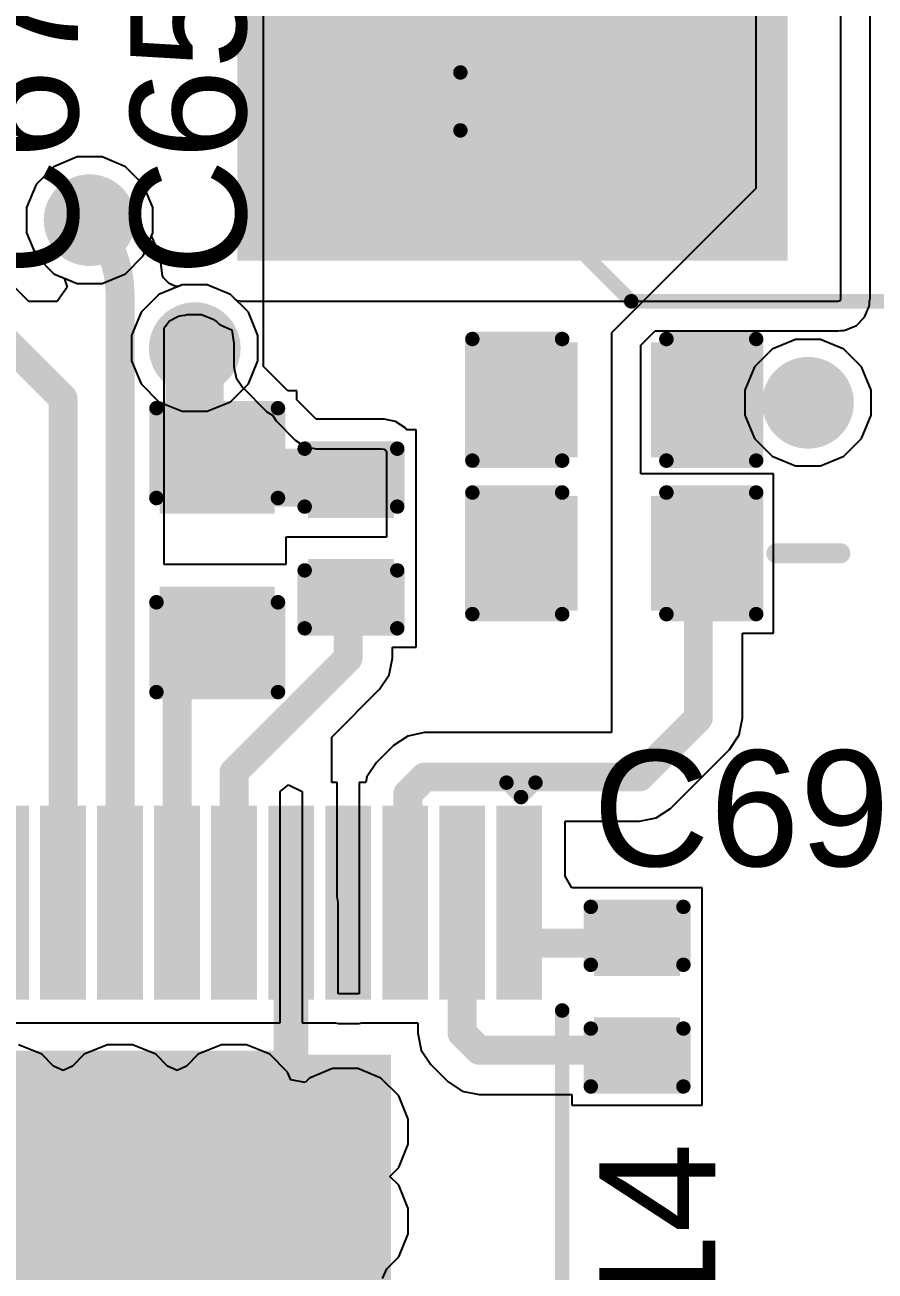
# Model space of a CAD drawing. Header units: millimetres. Extents: x 0 to 5423, y 0 to 5425.
# Drawn here: x 73.63 to 81.08, y 26.7 to 37.63 of the extents above; entities that cross this region are included whole.
import ezdxf

# ---------------------------------------------------------------- set-up
doc = ezdxf.new("R2010")
doc.units = ezdxf.units.MM
for name, color, linetype in [('BottomLayer', 5, 'Continuous'), ('BottomSolder', 6, 'Continuous'), ('TopLayer', 1, 'Continuous'), ('TopOverlay', 2, 'Continuous'), ('TopPaste', 8, 'Continuous'), ('TopSolder', 216, 'Continuous'), ('ViaHoleLayer', 16, 'Continuous')]:
    doc.layers.add(name, color=color, linetype=linetype)
doc.styles.add('Arial', font='', dxfattribs={"height": 0.2})
doc.styles.get('Arial').set_extended_font_data('Arial')

# ---------------------------------------------------------------- blocks, each defined once
blk = doc.blocks.new('C___0402_2')
at = {"layer": 'TopLayer'}
for points in [[(-0.699, -0.318), (-0.699, 0.318), (-0.241, 0.318), (-0.241, -0.318)], [(0.241, -0.318), (0.241, 0.318), (0.699, 0.318), (0.699, -0.318)]]:
    blk.add_hatch(color=1, dxfattribs=at).paths.add_polyline_path(points)
at = {"layer": 'TopPaste'}
for points in [[(-0.699, -0.318), (-0.699, 0.318), (-0.241, 0.318), (-0.241, -0.318)], [(0.241, -0.318), (0.241, 0.318), (0.699, 0.318), (0.699, -0.318)]]:
    blk.add_hatch(color=8, dxfattribs=at).paths.add_polyline_path(points)
at = {"layer": 'TopSolder'}
for points in [[(-0.758, -0.377), (-0.758, 0.377), (-0.181, 0.377), (-0.181, -0.377)], [(0.181, -0.377), (0.181, 0.377), (0.758, 0.377), (0.758, -0.377)]]:
    blk.add_hatch(color=216, dxfattribs=at).paths.add_polyline_path(points)
at = {"layer": 'TopOverlay', "const_width": 0.127}
for points in [[(-0.787, 0.406), (-0.279, 0.406)], [(-0.787, 0.406), (-0.787, -0.406)], [(0.279, 0.406), (0.787, 0.406)], [(0.787, 0.406), (0.787, -0.406)], [(-0.787, -0.406), (-0.279, -0.406)], [(0.279, -0.406), (0.787, -0.406)]]:
    blk.add_lwpolyline(points, dxfattribs=at)
at = {"layer": 'TopOverlay', "const_width": 0.0635}
for points in [[(-0.819, 0.406, 1), (-0.756, 0.406, 1)], [(-0.819, 0.406, 1), (-0.756, 0.406, 1)], [(-0.311, 0.406, 1), (-0.248, 0.406, 1)], [(0.248, 0.406, 1), (0.311, 0.406, 1)], [(0.756, 0.406, 1), (0.819, 0.406, 1)], [(0.756, 0.406, 1), (0.819, 0.406, 1)], [(-0.819, -0.406, 1), (-0.756, -0.406, 1)], [(-0.819, -0.406, 1), (-0.756, -0.406, 1)], [(-0.311, -0.406, 1), (-0.248, -0.406, 1)], [(0.248, -0.406, 1), (0.311, -0.406, 1)], [(0.756, -0.406, 1), (0.819, -0.406, 1)], [(0.756, -0.406, 1), (0.819, -0.406, 1)]]:
    blk.add_lwpolyline(points, format="xyb", close=True, dxfattribs=at)
blk = doc.blocks.new('C___0603_3')
at = {"layer": 'TopLayer'}
for points in [[(-0.381, 0.445), (-0.381, -0.445), (-1.143, -0.445), (-1.143, 0.445)], [(1.143, 0.445), (1.143, -0.445), (0.381, -0.445), (0.381, 0.445)]]:
    blk.add_hatch(color=1, dxfattribs=at).paths.add_polyline_path(points)
at = {"layer": 'TopPaste'}
for points in [[(-0.381, 0.445), (-0.381, -0.445), (-1.143, -0.445), (-1.143, 0.445)], [(1.143, 0.445), (1.143, -0.445), (0.381, -0.445), (0.381, 0.445)]]:
    blk.add_hatch(color=8, dxfattribs=at).paths.add_polyline_path(points)
at = {"layer": 'TopSolder'}
for points in [[(-0.321, 0.504), (-0.321, -0.504), (-1.203, -0.504), (-1.203, 0.504)], [(1.203, 0.504), (1.203, -0.504), (0.321, -0.504), (0.321, 0.504)]]:
    blk.add_hatch(color=216, dxfattribs=at).paths.add_polyline_path(points)
at = {"layer": 'TopOverlay', "const_width": 0.127}
for points in [[(-0.457, 0.533), (-1.245, 0.533)], [(-1.245, -0.533), (-1.245, 0.533)], [(1.245, 0.533), (0.457, 0.533)], [(1.245, -0.533), (1.245, 0.533)], [(-0.457, -0.533), (-1.245, -0.533)], [(1.245, -0.533), (0.457, -0.533)]]:
    blk.add_lwpolyline(points, dxfattribs=at)
at = {"layer": 'TopOverlay', "const_width": 0.0635}
for points in [[(-1.276, 0.533, 1), (-1.213, 0.533, 1)], [(-1.276, 0.533, 1), (-1.213, 0.533, 1)], [(-0.489, 0.533, 1), (-0.425, 0.533, 1)], [(0.425, 0.533, 1), (0.489, 0.533, 1)], [(1.213, 0.533, 1), (1.276, 0.533, 1)], [(1.213, 0.533, 1), (1.276, 0.533, 1)], [(-1.276, -0.533, 1), (-1.213, -0.533, 1)], [(-1.276, -0.533, 1), (-1.213, -0.533, 1)], [(-0.489, -0.533, 1), (-0.425, -0.533, 1)], [(0.425, -0.533, 1), (0.489, -0.533, 1)], [(1.213, -0.533, 1), (1.276, -0.533, 1)], [(1.213, -0.533, 1), (1.276, -0.533, 1)]]:
    blk.add_lwpolyline(points, format="xyb", close=True, dxfattribs=at)
blk = doc.blocks.new('HTSSOP_38_EP_4_4___129')
at = {"layer": 'BottomLayer'}
h = blk.add_hatch(color=5, dxfattribs=at)
edge = h.paths.add_edge_path()
edge.add_arc((-1, 2), 0.3, 0, 360)
h = blk.add_hatch(color=5, dxfattribs=at)
edge = h.paths.add_edge_path()
edge.add_arc((0, 2), 0.3, 0, 360)
h = blk.add_hatch(color=5, dxfattribs=at)
edge = h.paths.add_edge_path()
edge.add_arc((-1, 1), 0.3, 0, 360)
h = blk.add_hatch(color=5, dxfattribs=at)
edge = h.paths.add_edge_path()
edge.add_arc((0, 1), 0.3, 0, 360)
h = blk.add_hatch(color=5, dxfattribs=at)
edge = h.paths.add_edge_path()
edge.add_arc((-1, 0), 0.3, 0, 360)
h = blk.add_hatch(color=5, dxfattribs=at)
edge = h.paths.add_edge_path()
edge.add_arc((0, 0), 0.3, 0, 360)
at = {"layer": 'BottomSolder'}
h = blk.add_hatch(color=6, dxfattribs=at)
edge = h.paths.add_edge_path()
edge.add_arc((-1, 2), 0.402, 0, 360)
h = blk.add_hatch(color=6, dxfattribs=at)
edge = h.paths.add_edge_path()
edge.add_arc((0, 2), 0.402, 0, 360)
h = blk.add_hatch(color=6, dxfattribs=at)
edge = h.paths.add_edge_path()
edge.add_arc((-1, 1), 0.402, 0, 360)
h = blk.add_hatch(color=6, dxfattribs=at)
edge = h.paths.add_edge_path()
edge.add_arc((0, 1), 0.402, 0, 360)
h = blk.add_hatch(color=6, dxfattribs=at)
edge = h.paths.add_edge_path()
edge.add_arc((-1, 0), 0.402, 0, 360)
h = blk.add_hatch(color=6, dxfattribs=at)
edge = h.paths.add_edge_path()
edge.add_arc((0, 0), 0.402, 0, 360)
at = {"layer": 'TopLayer'}
for points in [[(-2, 4.65), (-2, 4.35), (-3.6, 4.35), (-3.6, 4.65)], [(-2, 4.15), (-2, 3.85), (-3.6, 3.85), (-3.6, 4.15)], [(-2, 3.65), (-2, 3.35), (-3.6, 3.35), (-3.6, 3.65)], [(-2, 3.15), (-2, 2.85), (-3.6, 2.85), (-3.6, 3.15)], [(-2, 2.65), (-2, 2.35), (-3.6, 2.35), (-3.6, 2.65)], [(1.45, 2.4), (1.45, -2.4), (-1.45, -2.4), (-1.45, 2.4)], [(-2, 2.15), (-2, 1.85), (-3.6, 1.85), (-3.6, 2.15)], [(-2, 1.65), (-2, 1.35), (-3.6, 1.35), (-3.6, 1.65)], [(-2, 1.15), (-2, 0.85), (-3.6, 0.85), (-3.6, 1.15)], [(-2, 0.65), (-2, 0.35), (-3.6, 0.35), (-3.6, 0.65)]]:
    blk.add_hatch(color=1, dxfattribs=at).paths.add_polyline_path(points)
h = blk.add_hatch(color=1, dxfattribs=at)
edge = h.paths.add_edge_path()
edge.add_arc((-1, 2), 0.3, 0, 360)
h = blk.add_hatch(color=1, dxfattribs=at)
edge = h.paths.add_edge_path()
edge.add_arc((0, 2), 0.3, 0, 360)
h = blk.add_hatch(color=1, dxfattribs=at)
edge = h.paths.add_edge_path()
edge.add_arc((-1, 1), 0.3, 0, 360)
h = blk.add_hatch(color=1, dxfattribs=at)
edge = h.paths.add_edge_path()
edge.add_arc((0, 1), 0.3, 0, 360)
h = blk.add_hatch(color=1, dxfattribs=at)
edge = h.paths.add_edge_path()
edge.add_arc((-1, 0), 0.3, 0, 360)
h = blk.add_hatch(color=1, dxfattribs=at)
edge = h.paths.add_edge_path()
edge.add_arc((0, 0), 0.3, 0, 360)
at = {"layer": 'TopPaste'}
for points in [[(-2, 4.65), (-2, 4.35), (-3.6, 4.35), (-3.6, 4.65)], [(-2, 4.15), (-2, 3.85), (-3.6, 3.85), (-3.6, 4.15)], [(-2, 3.65), (-2, 3.35), (-3.6, 3.35), (-3.6, 3.65)], [(-2, 3.15), (-2, 2.85), (-3.6, 2.85), (-3.6, 3.15)], [(-2, 2.65), (-2, 2.35), (-3.6, 2.35), (-3.6, 2.65)], [(1.45, 2.4), (1.45, -2.4), (-1.45, -2.4), (-1.45, 2.4)], [(-2, 2.15), (-2, 1.85), (-3.6, 1.85), (-3.6, 2.15)], [(-2, 1.65), (-2, 1.35), (-3.6, 1.35), (-3.6, 1.65)], [(-2, 1.15), (-2, 0.85), (-3.6, 0.85), (-3.6, 1.15)], [(-2, 0.65), (-2, 0.35), (-3.6, 0.35), (-3.6, 0.65)]]:
    blk.add_hatch(color=8, dxfattribs=at).paths.add_polyline_path(points)
at = {"layer": 'TopSolder'}
for points in [[(-1.949, 4.701), (-1.949, 4.299), (-3.651, 4.299), (-3.651, 4.701)], [(-1.949, 4.201), (-1.949, 3.799), (-3.651, 3.799), (-3.651, 4.201)], [(-1.949, 3.701), (-1.949, 3.299), (-3.651, 3.299), (-3.651, 3.701)], [(-1.949, 3.201), (-1.949, 2.799), (-3.651, 2.799), (-3.651, 3.201)], [(-1.949, 2.701), (-1.949, 2.299), (-3.651, 2.299), (-3.651, 2.701)], [(1.501, 2.451), (1.501, -2.451), (-1.501, -2.451), (-1.501, 2.451)], [(-1.949, 2.201), (-1.949, 1.799), (-3.651, 1.799), (-3.651, 2.201)], [(-1.949, 1.701), (-1.949, 1.299), (-3.651, 1.299), (-3.651, 1.701)], [(-1.949, 1.201), (-1.949, 0.799), (-3.651, 0.799), (-3.651, 1.201)], [(-1.949, 0.701), (-1.949, 0.299), (-3.651, 0.299), (-3.651, 0.701)], [(-1.949, 0.201), (-1.949, -0.201), (-3.651, -0.201), (-3.651, 0.201)]]:
    blk.add_hatch(color=216, dxfattribs=at).paths.add_polyline_path(points)
h = blk.add_hatch(color=216, dxfattribs=at)
edge = h.paths.add_edge_path()
edge.add_arc((-1, 2), 0.402, 0, 360)
h = blk.add_hatch(color=216, dxfattribs=at)
edge = h.paths.add_edge_path()
edge.add_arc((0, 2), 0.402, 0, 360)
h = blk.add_hatch(color=216, dxfattribs=at)
edge = h.paths.add_edge_path()
edge.add_arc((-1, 1), 0.402, 0, 360)
h = blk.add_hatch(color=216, dxfattribs=at)
edge = h.paths.add_edge_path()
edge.add_arc((0, 1), 0.402, 0, 360)
h = blk.add_hatch(color=216, dxfattribs=at)
edge = h.paths.add_edge_path()
edge.add_arc((-1, 0), 0.402, 0, 360)
h = blk.add_hatch(color=216, dxfattribs=at)
edge = h.paths.add_edge_path()
edge.add_arc((0, 0), 0.402, 0, 360)
at = {"layer": 'ViaHoleLayer'}
h = blk.add_hatch(color=16, dxfattribs=at)
edge = h.paths.add_edge_path()
edge.add_arc((-1, 2), 0.15, 0, 360)
h = blk.add_hatch(color=16, dxfattribs=at)
edge = h.paths.add_edge_path()
edge.add_arc((0, 2), 0.15, 0, 360)
h = blk.add_hatch(color=16, dxfattribs=at)
edge = h.paths.add_edge_path()
edge.add_arc((-1, 1), 0.15, 0, 360)
h = blk.add_hatch(color=16, dxfattribs=at)
edge = h.paths.add_edge_path()
edge.add_arc((0, 1), 0.15, 0, 360)
at = {"layer": 'TopOverlay', "const_width": 0.127}
for points in [[(1.829, 4.877), (-1.854, 4.877)], [(-3.851, 4.389), (-3.851, 4.643)], [(-3.724, 4.516), (-3.851, 4.643)], [(-3.851, 4.389), (-3.724, 4.516)]]:
    blk.add_lwpolyline(points, dxfattribs=at)
at = {"layer": 'TopOverlay', "const_width": 0.0635}
for points in [[(-1.886, 4.877, 1), (-1.822, 4.877, 1)], [(-3.883, 4.643, 1), (-3.82, 4.643, 1)], [(-3.883, 4.643, 1), (-3.82, 4.643, 1)], [(-3.756, 4.516, 1), (-3.693, 4.516, 1)], [(-3.756, 4.516, 1), (-3.693, 4.516, 1)], [(-3.883, 4.389, 1), (-3.82, 4.389, 1)], [(-3.883, 4.389, 1), (-3.82, 4.389, 1)]]:
    blk.add_lwpolyline(points, format="xyb", close=True, dxfattribs=at)
blk = doc.blocks.new('RVT1H101M0607_339')
at = {"layer": 'TopOverlay', "const_width": 0.127}
for points in [[(-3.333, -1.829), (-3.333, -1.321)], [(-3.333, -1.829), (-1.835, -3.327)], [(-1.835, -3.327), (3.321, -3.327)]]:
    blk.add_lwpolyline(points, dxfattribs=at)
at = {"layer": 'TopOverlay', "const_width": 0.0635}
for points in [[(-3.365, -1.321, 1), (-3.302, -1.321, 1)], [(-3.365, -1.829, 1), (-3.302, -1.829, 1)], [(-3.365, -1.829, 1), (-3.302, -1.829, 1)], [(-1.867, -3.327, 1), (-1.803, -3.327, 1)], [(-1.867, -3.327, 1), (-1.803, -3.327, 1)]]:
    blk.add_lwpolyline(points, format="xyb", close=True, dxfattribs=at)
blk = doc.blocks.new('C___0603_349')
at = {"layer": 'TopLayer'}
for points in [[(-0.381, 0.445), (-0.381, -0.445), (-1.143, -0.445), (-1.143, 0.445)], [(1.143, 0.445), (1.143, -0.445), (0.381, -0.445), (0.381, 0.445)]]:
    blk.add_hatch(color=1, dxfattribs=at).paths.add_polyline_path(points)
at = {"layer": 'TopPaste'}
for points in [[(-0.381, 0.445), (-0.381, -0.445), (-1.143, -0.445), (-1.143, 0.445)], [(1.143, 0.445), (1.143, -0.445), (0.381, -0.445), (0.381, 0.445)]]:
    blk.add_hatch(color=8, dxfattribs=at).paths.add_polyline_path(points)
at = {"layer": 'TopSolder'}
for points in [[(-0.321, 0.504), (-0.321, -0.504), (-1.203, -0.504), (-1.203, 0.504)], [(1.203, 0.504), (1.203, -0.504), (0.321, -0.504), (0.321, 0.504)]]:
    blk.add_hatch(color=216, dxfattribs=at).paths.add_polyline_path(points)
at = {"layer": 'TopOverlay', "const_width": 0.127}
for points in [[(-0.457, 0.533), (-1.245, 0.533)], [(-1.245, 0.533), (-1.245, -0.533)], [(1.245, 0.533), (0.457, 0.533)], [(1.245, 0.533), (1.245, -0.533)], [(-0.457, -0.533), (-1.245, -0.533)], [(1.245, -0.533), (0.457, -0.533)]]:
    blk.add_lwpolyline(points, dxfattribs=at)
at = {"layer": 'TopOverlay', "const_width": 0.0635}
for points in [[(-1.276, 0.533, 1), (-1.213, 0.533, 1)], [(-1.276, 0.533, 1), (-1.213, 0.533, 1)], [(-0.489, 0.533, 1), (-0.425, 0.533, 1)], [(0.425, 0.533, 1), (0.489, 0.533, 1)], [(1.213, 0.533, 1), (1.276, 0.533, 1)], [(1.213, 0.533, 1), (1.276, 0.533, 1)], [(-1.276, -0.533, 1), (-1.213, -0.533, 1)], [(-1.276, -0.533, 1), (-1.213, -0.533, 1)], [(-0.489, -0.533, 1), (-0.425, -0.533, 1)], [(0.425, -0.533, 1), (0.489, -0.533, 1)], [(1.213, -0.533, 1), (1.276, -0.533, 1)], [(1.213, -0.533, 1), (1.276, -0.533, 1)]]:
    blk.add_lwpolyline(points, format="xyb", close=True, dxfattribs=at)
blk = doc.blocks.new('C___0603_351')
at = {"layer": 'TopLayer'}
for points in [[(-0.381, 0.445), (-0.381, -0.445), (-1.143, -0.445), (-1.143, 0.445)], [(1.143, 0.445), (1.143, -0.445), (0.381, -0.445), (0.381, 0.445)]]:
    blk.add_hatch(color=1, dxfattribs=at).paths.add_polyline_path(points)
at = {"layer": 'TopPaste'}
for points in [[(-0.381, 0.445), (-0.381, -0.445), (-1.143, -0.445), (-1.143, 0.445)], [(1.143, 0.445), (1.143, -0.445), (0.381, -0.445), (0.381, 0.445)]]:
    blk.add_hatch(color=8, dxfattribs=at).paths.add_polyline_path(points)
at = {"layer": 'TopSolder'}
for points in [[(-0.321, 0.504), (-0.321, -0.504), (-1.203, -0.504), (-1.203, 0.504)], [(1.203, 0.504), (1.203, -0.504), (0.321, -0.504), (0.321, 0.504)]]:
    blk.add_hatch(color=216, dxfattribs=at).paths.add_polyline_path(points)
at = {"layer": 'TopOverlay', "const_width": 0.127}
for points in [[(-1.245, 0.533), (-1.245, -0.533)], [(-0.457, 0.533), (-1.245, 0.533)], [(1.245, 0.533), (0.457, 0.533)], [(1.245, 0.533), (1.245, -0.533)], [(-0.457, -0.533), (-1.245, -0.533)], [(1.245, -0.533), (0.457, -0.533)]]:
    blk.add_lwpolyline(points, dxfattribs=at)
at = {"layer": 'TopOverlay', "const_width": 0.0635}
for points in [[(-1.276, 0.533, 1), (-1.213, 0.533, 1)], [(-1.276, 0.533, 1), (-1.213, 0.533, 1)], [(-0.489, 0.533, 1), (-0.425, 0.533, 1)], [(0.425, 0.533, 1), (0.489, 0.533, 1)], [(1.213, 0.533, 1), (1.276, 0.533, 1)], [(1.213, 0.533, 1), (1.276, 0.533, 1)], [(-1.276, -0.533, 1), (-1.213, -0.533, 1)], [(-1.276, -0.533, 1), (-1.213, -0.533, 1)], [(-0.489, -0.533, 1), (-0.425, -0.533, 1)], [(0.425, -0.533, 1), (0.489, -0.533, 1)], [(1.213, -0.533, 1), (1.276, -0.533, 1)], [(1.213, -0.533, 1), (1.276, -0.533, 1)]]:
    blk.add_lwpolyline(points, format="xyb", close=True, dxfattribs=at)
blk = doc.blocks.new('C___0402_359')
at = {"layer": 'TopLayer'}
for points in [[(-0.699, -0.318), (-0.699, 0.318), (-0.241, 0.318), (-0.241, -0.318)], [(0.241, -0.318), (0.241, 0.318), (0.699, 0.318), (0.699, -0.318)]]:
    blk.add_hatch(color=1, dxfattribs=at).paths.add_polyline_path(points)
at = {"layer": 'TopPaste'}
for points in [[(-0.699, -0.318), (-0.699, 0.318), (-0.241, 0.318), (-0.241, -0.318)], [(0.241, -0.318), (0.241, 0.318), (0.699, 0.318), (0.699, -0.318)]]:
    blk.add_hatch(color=8, dxfattribs=at).paths.add_polyline_path(points)
at = {"layer": 'TopSolder'}
for points in [[(-0.758, -0.377), (-0.758, 0.377), (-0.181, 0.377), (-0.181, -0.377)], [(0.181, -0.377), (0.181, 0.377), (0.758, 0.377), (0.758, -0.377)]]:
    blk.add_hatch(color=216, dxfattribs=at).paths.add_polyline_path(points)
at = {"layer": 'TopOverlay', "const_width": 0.127}
for points in [[(-0.787, 0.406), (-0.279, 0.406)], [(-0.787, 0.406), (-0.787, -0.406)], [(0.279, 0.406), (0.787, 0.406)], [(0.787, 0.406), (0.787, -0.406)], [(-0.787, -0.406), (-0.279, -0.406)], [(0.279, -0.406), (0.787, -0.406)]]:
    blk.add_lwpolyline(points, dxfattribs=at)
at = {"layer": 'TopOverlay', "const_width": 0.0635}
for points in [[(-0.819, 0.406, 1), (-0.756, 0.406, 1)], [(-0.819, 0.406, 1), (-0.756, 0.406, 1)], [(-0.311, 0.406, 1), (-0.248, 0.406, 1)], [(0.248, 0.406, 1), (0.311, 0.406, 1)], [(0.756, 0.406, 1), (0.819, 0.406, 1)], [(0.756, 0.406, 1), (0.819, 0.406, 1)], [(-0.819, -0.406, 1), (-0.756, -0.406, 1)], [(-0.819, -0.406, 1), (-0.756, -0.406, 1)], [(-0.311, -0.406, 1), (-0.248, -0.406, 1)], [(0.248, -0.406, 1), (0.311, -0.406, 1)], [(0.756, -0.406, 1), (0.819, -0.406, 1)], [(0.756, -0.406, 1), (0.819, -0.406, 1)]]:
    blk.add_lwpolyline(points, format="xyb", close=True, dxfattribs=at)

msp = doc.modelspace()

# ---------------------------------------------------------------- hatches: boundary and pattern name
at = {"layer": 'BottomLayer'}
h = msp.add_hatch(color=5, dxfattribs=at)
edge = h.paths.add_edge_path()
edge.add_arc((76.28, 36.589), 0.3, 0, 360)
h = msp.add_hatch(color=5, dxfattribs=at)
edge = h.paths.add_edge_path()
edge.add_arc((77.393, 36.589), 0.3, 0, 360)
h = msp.add_hatch(color=5, dxfattribs=at)
edge = h.paths.add_edge_path()
edge.add_arc((78.506, 36.589), 0.3, 0, 360)
h = msp.add_hatch(color=5, dxfattribs=at)
edge = h.paths.add_edge_path()
edge.add_arc((79.62, 36.589), 0.3, 0, 360)
h = msp.add_hatch(color=5, dxfattribs=at)
edge = h.paths.add_edge_path()
edge.add_arc((74.193, 35.916), 0.3, 0, 360)
h = msp.add_hatch(color=5, dxfattribs=at)
edge = h.paths.add_edge_path()
edge.add_arc((75.115, 34.794), 0.3, 0, 360)
h = msp.add_hatch(color=5, dxfattribs=at)
edge = h.paths.add_edge_path()
edge.add_arc((80.493, 34.315), 0.3, 0, 360)
h = msp.add_hatch(color=5, dxfattribs=at)
edge = h.paths.add_edge_path()
edge.add_arc((76.434, 27.924), 0.3, 0, 360)
h = msp.add_hatch(color=5, dxfattribs=at)
edge = h.paths.add_edge_path()
edge.add_arc((76.434, 27.14), 0.3, 0, 360)
at = {"layer": 'BottomSolder'}
h = msp.add_hatch(color=6, dxfattribs=at)
edge = h.paths.add_edge_path()
edge.add_arc((76.28, 36.589), 0.402, 0, 360)
h = msp.add_hatch(color=6, dxfattribs=at)
edge = h.paths.add_edge_path()
edge.add_arc((77.393, 36.589), 0.402, 0, 360)
h = msp.add_hatch(color=6, dxfattribs=at)
edge = h.paths.add_edge_path()
edge.add_arc((78.506, 36.589), 0.402, 0, 360)
h = msp.add_hatch(color=6, dxfattribs=at)
edge = h.paths.add_edge_path()
edge.add_arc((79.62, 36.589), 0.402, 0, 360)
h = msp.add_hatch(color=6, dxfattribs=at)
edge = h.paths.add_edge_path()
edge.add_arc((74.193, 35.916), 0.402, 0, 360)
h = msp.add_hatch(color=6, dxfattribs=at)
edge = h.paths.add_edge_path()
edge.add_arc((75.115, 34.794), 0.402, 0, 360)
h = msp.add_hatch(color=6, dxfattribs=at)
edge = h.paths.add_edge_path()
edge.add_arc((80.493, 34.315), 0.402, 0, 360)
h = msp.add_hatch(color=6, dxfattribs=at)
edge = h.paths.add_edge_path()
edge.add_arc((76.434, 27.924), 0.402, 0, 360)
h = msp.add_hatch(color=6, dxfattribs=at)
edge = h.paths.add_edge_path()
edge.add_arc((76.434, 27.14), 0.402, 0, 360)
at = {"layer": 'TopLayer'}
for points in [[(75.489, 35.562), (80.315, 35.562), (80.315, 42.343), (75.489, 42.343)], [(74.842, 33.404), (76.777, 33.404), (76.777, 33.912), (74.842, 33.912)], [(75.46, 25.7), (76.835, 25.7), (76.835, 28.6), (75.46, 28.6)]]:
    msp.add_hatch(color=1, dxfattribs=at).paths.add_polyline_path(points)
h = msp.add_hatch(color=1, dxfattribs=at)
edge = h.paths.add_edge_path()
edge.add_arc((76.28, 36.589), 0.3, 0, 360)
h = msp.add_hatch(color=1, dxfattribs=at)
edge = h.paths.add_edge_path()
edge.add_arc((77.393, 36.589), 0.3, 0, 360)
h = msp.add_hatch(color=1, dxfattribs=at)
edge = h.paths.add_edge_path()
edge.add_arc((78.506, 36.589), 0.3, 0, 360)
h = msp.add_hatch(color=1, dxfattribs=at)
edge = h.paths.add_edge_path()
edge.add_arc((79.62, 36.589), 0.3, 0, 360)
h = msp.add_hatch(color=1, dxfattribs=at)
edge = h.paths.add_edge_path()
edge.add_arc((74.193, 35.916), 0.3, 0, 360)
h = msp.add_hatch(color=1, dxfattribs=at)
edge = h.paths.add_edge_path()
edge.add_arc((75.115, 34.794), 0.3, 0, 360)
h = msp.add_hatch(color=1, dxfattribs=at)
edge = h.paths.add_edge_path()
edge.add_arc((80.493, 34.315), 0.3, 0, 360)
h = msp.add_hatch(color=1, dxfattribs=at)
edge = h.paths.add_edge_path()
edge.add_arc((76.434, 27.924), 0.3, 0, 360)
h = msp.add_hatch(color=1, dxfattribs=at)
edge = h.paths.add_edge_path()
edge.add_arc((76.434, 27.14), 0.3, 0, 360)
at = {"layer": 'TopSolder'}
h = msp.add_hatch(color=216, dxfattribs=at)
edge = h.paths.add_edge_path()
edge.add_arc((76.28, 36.589), 0.402, 0, 360)
h = msp.add_hatch(color=216, dxfattribs=at)
edge = h.paths.add_edge_path()
edge.add_arc((77.393, 36.589), 0.402, 0, 360)
h = msp.add_hatch(color=216, dxfattribs=at)
edge = h.paths.add_edge_path()
edge.add_arc((78.506, 36.589), 0.402, 0, 360)
h = msp.add_hatch(color=216, dxfattribs=at)
edge = h.paths.add_edge_path()
edge.add_arc((79.62, 36.589), 0.402, 0, 360)
h = msp.add_hatch(color=216, dxfattribs=at)
edge = h.paths.add_edge_path()
edge.add_arc((74.193, 35.916), 0.402, 0, 360)
h = msp.add_hatch(color=216, dxfattribs=at)
edge = h.paths.add_edge_path()
edge.add_arc((75.115, 34.794), 0.402, 0, 360)
h = msp.add_hatch(color=216, dxfattribs=at)
edge = h.paths.add_edge_path()
edge.add_arc((80.493, 34.315), 0.402, 0, 360)
h = msp.add_hatch(color=216, dxfattribs=at)
edge = h.paths.add_edge_path()
edge.add_arc((76.434, 27.924), 0.402, 0, 360)
h = msp.add_hatch(color=216, dxfattribs=at)
edge = h.paths.add_edge_path()
edge.add_arc((76.434, 27.14), 0.402, 0, 360)
at = {"layer": 'ViaHoleLayer'}
h = msp.add_hatch(color=16, dxfattribs=at)
edge = h.paths.add_edge_path()
edge.add_arc((76.28, 36.589), 0.15, 0, 360)
h = msp.add_hatch(color=16, dxfattribs=at)
edge = h.paths.add_edge_path()
edge.add_arc((77.393, 36.589), 0.15, 0, 360)
h = msp.add_hatch(color=16, dxfattribs=at)
edge = h.paths.add_edge_path()
edge.add_arc((78.506, 36.589), 0.15, 0, 360)
h = msp.add_hatch(color=16, dxfattribs=at)
edge = h.paths.add_edge_path()
edge.add_arc((79.62, 36.589), 0.15, 0, 360)
h = msp.add_hatch(color=16, dxfattribs=at)
edge = h.paths.add_edge_path()
edge.add_arc((74.193, 35.916), 0.15, 0, 360)
h = msp.add_hatch(color=16, dxfattribs=at)
edge = h.paths.add_edge_path()
edge.add_arc((75.115, 34.794), 0.15, 0, 360)
h = msp.add_hatch(color=16, dxfattribs=at)
edge = h.paths.add_edge_path()
edge.add_arc((80.493, 34.315), 0.15, 0, 360)
h = msp.add_hatch(color=16, dxfattribs=at)
edge = h.paths.add_edge_path()
edge.add_arc((76.434, 27.924), 0.15, 0, 360)
h = msp.add_hatch(color=16, dxfattribs=at)
edge = h.paths.add_edge_path()
edge.add_arc((76.434, 27.14), 0.15, 0, 360)

# ---------------------------------------------------------------- linework, layer by layer
at = {"layer": 'BottomLayer'}
for p, q in [((73.88, 36.385), (73.724, 36.229)), ((74.083, 36.47), (73.88, 36.385)), ((74.304, 36.47), (74.083, 36.47)), ((74.507, 36.385), (74.304, 36.47)), ((74.663, 36.229), (74.507, 36.385)), ((73.724, 36.229), (73.639, 36.026)), ((74.747, 36.026), (74.663, 36.229)), ((73.639, 36.026), (73.639, 35.805)), ((74.747, 35.805), (74.747, 36.026)), ((73.639, 35.805), (73.724, 35.602)), ((74.663, 35.602), (74.747, 35.805)), ((73.724, 35.602), (73.88, 35.446)), ((74.507, 35.446), (74.663, 35.602)), ((73.88, 35.446), (74.083, 35.362)), ((74.304, 35.362), (74.507, 35.446)), ((74.083, 35.362), (74.304, 35.362)), ((75.005, 35.348), (74.801, 35.263)), ((75.225, 35.348), (75.005, 35.348)), ((75.429, 35.263), (75.225, 35.348)), ((74.801, 35.263), (74.645, 35.108)), ((75.585, 35.108), (75.429, 35.263)), ((74.645, 35.108), (74.561, 34.904)), ((75.669, 34.904), (75.585, 35.108)), ((74.561, 34.904), (74.561, 34.684)), ((75.669, 34.684), (75.669, 34.904)), ((80.382, 34.869), (80.179, 34.785)), ((80.603, 34.869), (80.382, 34.869)), ((80.806, 34.785), (80.603, 34.869)), ((80.179, 34.785), (80.023, 34.629)), ((80.962, 34.629), (80.806, 34.785)), ((74.561, 34.684), (74.645, 34.48)), ((75.585, 34.48), (75.669, 34.684)), ((80.023, 34.629), (79.939, 34.426)), ((81.047, 34.426), (80.962, 34.629)), ((74.645, 34.48), (74.801, 34.324)), ((75.429, 34.324), (75.585, 34.48)), ((79.939, 34.426), (79.939, 34.205)), ((81.047, 34.205), (81.047, 34.426)), ((74.801, 34.324), (75.005, 34.24)), ((75.225, 34.24), (75.429, 34.324)), ((75.005, 34.24), (75.225, 34.24)), ((79.939, 34.205), (80.023, 34.002)), ((80.962, 34.002), (81.047, 34.205)), ((80.023, 34.002), (80.179, 33.846)), ((80.806, 33.846), (80.962, 34.002)), ((80.179, 33.846), (80.382, 33.761)), ((80.382, 33.761), (80.603, 33.761)), ((80.603, 33.761), (80.806, 33.846)), ((73.773, 28.603), (73.57, 28.687)), ((74.349, 28.687), (74.146, 28.603)), ((74.57, 28.687), (74.349, 28.687)), ((74.773, 28.603), (74.57, 28.687)), ((75.349, 28.687), (75.146, 28.603)), ((75.57, 28.687), (75.349, 28.687)), ((75.773, 28.603), (75.57, 28.687)), ((73.877, 28.5), (73.773, 28.603)), ((74.146, 28.603), (74.043, 28.5)), ((74.877, 28.5), (74.773, 28.603)), ((75.146, 28.603), (75.043, 28.5)), ((75.929, 28.447), (75.773, 28.603)), ((73.96, 28.461), (73.877, 28.5)), ((74.043, 28.5), (73.96, 28.461)), ((74.96, 28.461), (74.877, 28.5)), ((75.043, 28.5), (74.96, 28.461)), ((75.957, 28.38), (75.929, 28.447)), ((76.324, 28.478), (76.121, 28.394)), ((76.545, 28.478), (76.324, 28.478)), ((76.748, 28.394), (76.545, 28.478)), ((76.082, 28.355), (75.957, 28.38)), ((76.121, 28.394), (76.082, 28.355)), ((76.904, 28.238), (76.748, 28.394)), ((76.988, 28.034), (76.904, 28.238)), ((76.988, 27.814), (76.988, 28.034)), ((76.904, 27.61), (76.988, 27.814)), ((76.826, 27.532), (76.904, 27.61)), ((76.904, 27.454), (76.826, 27.532)), ((76.988, 27.25), (76.904, 27.454)), ((76.988, 27.03), (76.988, 27.25)), ((76.904, 26.826), (76.988, 27.03)), ((76.799, 26.721), (76.904, 26.826)), ((76.762, 26.638), (76.799, 26.721))]:
    msp.add_line(p, q, dxfattribs=at)
at = {"layer": 'TopLayer'}
for p, q in [((80.778, 41.778), (80.778, 35.23)), ((81.037, 35.23), (81.037, 41.778)), ((75.717, 34.634), (75.717, 40.005)), ((80.035, 40.005), (80.035, 36.195)), ((73.659, 35.204), (72.053, 36.81)), ((73.88, 36.385), (73.724, 36.229)), ((74.083, 36.47), (73.88, 36.385)), ((74.304, 36.47), (74.083, 36.47)), ((74.507, 36.385), (74.304, 36.47)), ((74.663, 36.229), (74.507, 36.385)), ((73.724, 36.229), (73.639, 36.026)), ((74.747, 36.026), (74.663, 36.229)), ((80.035, 36.195), (78.769, 34.928)), ((73.639, 36.026), (73.639, 35.805)), ((74.747, 35.805), (74.747, 36.026)), ((73.639, 35.805), (73.724, 35.602)), ((74.737, 35.78), (74.747, 35.805)), ((74.808, 35.609), (74.737, 35.78)), ((73.724, 35.602), (73.88, 35.446)), ((74.831, 35.428), (74.808, 35.609)), ((73.88, 35.446), (73.971, 35.408)), ((73.971, 35.408), (73.995, 35.328)), ((74.844, 35.407), (74.831, 35.428)), ((74.891, 35.362), (74.844, 35.407)), ((73.995, 35.328), (73.908, 35.204)), ((74.935, 35.34), (74.891, 35.362)), ((74.972, 35.334), (74.935, 35.34)), ((75.005, 35.348), (74.972, 35.334)), ((75.225, 35.348), (75.005, 35.348)), ((75.429, 35.263), (75.225, 35.348)), ((73.908, 35.204), (73.659, 35.204)), ((75.47, 35.222), (75.429, 35.263)), ((75.49, 35.209), (75.47, 35.222)), ((75.509, 35.205), (75.49, 35.209)), ((75.511, 35.204), (75.509, 35.205)), ((80.753, 35.204), (75.511, 35.204)), ((80.774, 35.209), (80.753, 35.204)), ((80.778, 35.23), (80.774, 35.209)), ((81.032, 35.205), (81.037, 35.23)), ((81.032, 35.179), (81.032, 35.205)), ((74.894, 35.032), (74.972, 35.075)), ((74.972, 35.075), (75.002, 35.081)), ((75.002, 35.081), (75.032, 35.082)), ((75.032, 35.082), (75.046, 35.089)), ((75.046, 35.089), (75.174, 35.089)), ((75.174, 35.089), (75.282, 35.044)), ((80.989, 35.065), (81.015, 35.128)), ((81.015, 35.128), (81.017, 35.131)), ((81.017, 35.131), (81.018, 35.135)), ((81.018, 35.135), (81.028, 35.158)), ((81.028, 35.158), (81.032, 35.179)), ((74.848, 34.966), (74.855, 34.983)), ((74.848, 32.896), (74.848, 34.966)), ((74.855, 34.983), (74.894, 35.032)), ((75.282, 35.044), (75.287, 35.039)), ((75.287, 35.039), (75.308, 35.025)), ((75.308, 35.025), (75.326, 35.007)), ((75.326, 35.007), (75.346, 34.994)), ((75.346, 34.994), (75.369, 34.984)), ((75.369, 34.984), (75.371, 34.983)), ((75.371, 34.983), (75.372, 34.983)), ((75.372, 34.983), (75.405, 34.969)), ((75.405, 34.969), (75.41, 34.966)), ((75.41, 34.966), (75.412, 34.965)), ((75.412, 34.965), (75.412, 34.965)), ((75.412, 34.965), (75.412, 34.965)), ((75.412, 34.965), (75.418, 34.964)), ((75.418, 34.964), (75.439, 34.955)), ((80.824, 34.955), (80.848, 34.964)), ((80.848, 34.964), (80.852, 34.965)), ((80.852, 34.965), (80.855, 34.967)), ((80.855, 34.967), (80.918, 34.993)), ((80.918, 34.993), (80.989, 35.065)), ((75.439, 34.955), (75.458, 34.836)), ((78.769, 34.928), (78.769, 31.423)), ((79.028, 34.821), (79.152, 34.945)), ((79.152, 34.945), (80.753, 34.945)), ((80.753, 34.945), (80.778, 34.95)), ((80.778, 34.95), (80.803, 34.95)), ((80.803, 34.95), (80.824, 34.955)), ((75.458, 34.836), (75.458, 34.634)), ((79.028, 33.693), (79.028, 34.821)), ((75.458, 34.634), (75.478, 34.535)), ((75.478, 34.535), (75.534, 34.451)), ((75.931, 34.42), (75.717, 34.634)), ((75.534, 34.451), (75.748, 34.237)), ((76.011, 34.42), (75.931, 34.42)), ((76.011, 34.341), (76.011, 34.42)), ((76.18, 34.171), (76.011, 34.341)), ((75.748, 34.237), (75.796, 34.205)), ((75.796, 34.205), (75.828, 34.157)), ((75.828, 34.157), (75.828, 34.157)), ((75.828, 34.157), (75.997, 33.988)), ((76.777, 34.171), (76.18, 34.171)), ((76.876, 34.152), (76.777, 34.171)), ((76.96, 34.095), (76.876, 34.152)), ((76.972, 34.077), (76.96, 34.095)), ((75.997, 33.988), (75.997, 33.988)), ((75.997, 33.988), (76.081, 33.932)), ((77.057, 34.077), (76.972, 34.077)), ((77.057, 33.112), (77.057, 34.077)), ((76.081, 33.932), (76.18, 33.912)), ((76.18, 33.912), (76.752, 33.912)), ((76.752, 33.912), (76.775, 33.908)), ((76.775, 33.908), (76.784, 33.902)), ((76.784, 33.902), (76.789, 33.894)), ((76.789, 33.894), (76.798, 33.889)), ((76.798, 33.889), (76.798, 33.138)), ((80.191, 33.693), (79.028, 33.693)), ((80.191, 32.296), (80.191, 33.693)), ((76.798, 33.138), (75.914, 33.138)), ((75.914, 33.138), (75.914, 32.896)), ((77.057, 32.172), (77.057, 33.112)), ((75.914, 32.896), (74.848, 32.896)), ((79.919, 31.551), (79.919, 32.296)), ((79.919, 32.296), (80.191, 32.296)), ((76.848, 32.077), (76.848, 32.172)), ((76.848, 32.172), (77.057, 32.172)), ((76.819, 31.929), (76.848, 32.077)), ((76.734, 31.803), (76.819, 31.929)), ((76.316, 31.384), (76.734, 31.803)), ((79.89, 31.403), (79.919, 31.551)), ((76.316, 30.987), (76.316, 31.384)), ((76.983, 31.393), (76.857, 31.309)), ((77.131, 31.423), (76.983, 31.393)), ((78.769, 31.423), (77.131, 31.423)), ((79.805, 31.276), (79.89, 31.403)), ((76.857, 31.309), (76.708, 31.16)), ((79.288, 30.759), (79.805, 31.276)), ((76.708, 31.16), (76.624, 31.034)), ((76.624, 31.034), (76.614, 30.987)), ((75.864, 30.907), (75.937, 30.964)), ((75.937, 30.964), (76.056, 30.906)), ((76.364, 30.987), (76.316, 30.987)), ((76.364, 29.985), (76.364, 30.987)), ((76.614, 30.987), (76.556, 30.987)), ((76.556, 30.987), (76.556, 29.133)), ((75.864, 28.879), (75.864, 30.907)), ((76.056, 30.906), (76.056, 28.879)), ((79.162, 30.675), (79.288, 30.759)), ((78.364, 30.164), (78.364, 30.646)), ((78.364, 30.646), (79.014, 30.646)), ((79.014, 30.646), (79.162, 30.675)), ((78.423, 30.061), (78.364, 30.164)), ((79.566, 30.061), (78.423, 30.061)), ((79.566, 29.096), (79.566, 30.061)), ((76.374, 29.933), (76.364, 29.985)), ((76.374, 29.133), (76.374, 29.933)), ((76.556, 29.133), (76.374, 29.133)), ((79.566, 28.156), (79.566, 29.096)), ((71.244, 28.879), (75.864, 28.879)), ((76.056, 28.879), (76.349, 28.879)), ((76.349, 28.879), (76.374, 28.874)), ((76.374, 28.874), (76.556, 28.874)), ((76.556, 28.874), (76.581, 28.879)), ((76.581, 28.879), (77.071, 28.879)), ((77.071, 28.879), (77.071, 28.787)), ((77.071, 28.787), (77.101, 28.639)), ((77.101, 28.639), (77.185, 28.513)), ((77.185, 28.513), (77.334, 28.364)), ((77.334, 28.364), (77.46, 28.28)), ((77.46, 28.28), (77.609, 28.25)), ((77.609, 28.25), (78.423, 28.25)), ((78.423, 28.25), (78.423, 28.156)), ((78.423, 28.156), (79.566, 28.156))]:
    msp.add_line(p, q, dxfattribs=at)
for points, const_width in [([(70.917, 37.397), (73.96, 34.354)], 0.254), ([(74.46, 29.933), (74.46, 35.273)], 0.254), ([(75.115, 33.995), (75.115, 34.794)], 0.508), ([(73.96, 29.933), (73.96, 34.354)], 0.254), ([(79.531, 31.551), (79.531, 32.995)], 0.254), ([(76.46, 32.077), (76.46, 32.655)], 0.254), ([(75.46, 31.077), (76.46, 32.077)], 0.254), ([(74.96, 29.933), (74.96, 31.934)], 0.254), ([(79.014, 31.034), (79.531, 31.551)], 0.254), ([(75.46, 29.933), (75.46, 31.077)], 0.254), ([(76.983, 30.885), (77.131, 31.034)], 0.254), ([(77.131, 31.034), (79.014, 31.034)], 0.254), ([(76.983, 29.956), (76.983, 30.885)], 0.254), ([(75.96, 28.233), (75.96, 29.933)], 0.305), ([(77.46, 28.787), (77.46, 29.933)], 0.254), ([(77.983, 29.578), (78.972, 29.578)], 0.254), ([(77.46, 28.787), (77.609, 28.639)], 0.254), ([(77.609, 28.639), (78.972, 28.639)], 0.254), ([(75.895, 28.169), (75.96, 28.233)], 0.305)]:
    msp.add_lwpolyline(points, dxfattribs=dict(at, const_width=const_width))
at = {"layer": 'TopLayer', "const_width": 0.254}
msp.add_lwpolyline([(74.193, 35.916, -0.198912), (74.46, 35.273)], format="xyb", dxfattribs=at)
at = {"layer": 'TopLayer'}
for points, const_width in [([(74.13, 35.916, 1), (74.257, 35.916, 1)], 0.127), ([(74.396, 35.273, 1), (74.523, 35.273, 1)], 0.127), ([(74.396, 35.273, 1), (74.523, 35.273, 1)], 0.127), ([(74.988, 34.794, 1), (75.242, 34.794, 1)], 0.254), ([(73.896, 34.354, 1), (74.023, 34.354, 1)], 0.127), ([(73.896, 34.354, 1), (74.023, 34.354, 1)], 0.127), ([(74.988, 33.995, 1), (75.242, 33.995, 1)], 0.254), ([(79.467, 32.995, 1), (79.594, 32.995, 1)], 0.127), ([(76.396, 32.655, 1), (76.523, 32.655, 1)], 0.127), ([(76.396, 32.077, 1), (76.523, 32.077, 1)], 0.127), ([(76.396, 32.077, 1), (76.523, 32.077, 1)], 0.127), ([(74.896, 31.934, 1), (75.023, 31.934, 1)], 0.127), ([(79.467, 31.551, 1), (79.594, 31.551, 1)], 0.127), ([(79.467, 31.551, 1), (79.594, 31.551, 1)], 0.127), ([(75.396, 31.077, 1), (75.523, 31.077, 1)], 0.127), ([(75.396, 31.077, 1), (75.523, 31.077, 1)], 0.127), ([(77.068, 31.034, 1), (77.195, 31.034, 1)], 0.127), ([(77.068, 31.034, 1), (77.195, 31.034, 1)], 0.127), ([(78.95, 31.034, 1), (79.077, 31.034, 1)], 0.127), ([(78.95, 31.034, 1), (79.077, 31.034, 1)], 0.127), ([(76.919, 30.885, 1), (77.046, 30.885, 1)], 0.127), ([(76.919, 30.885, 1), (77.046, 30.885, 1)], 0.127), ([(73.896, 29.933, 1), (74.023, 29.933, 1)], 0.127), ([(74.396, 29.933, 1), (74.523, 29.933, 1)], 0.127), ([(74.896, 29.933, 1), (75.023, 29.933, 1)], 0.127), ([(75.396, 29.933, 1), (75.523, 29.933, 1)], 0.127), ([(75.883, 29.933, 1), (76.036, 29.933, 1)], 0.152), ([(76.919, 29.956, 1), (77.046, 29.956, 1)], 0.127), ([(77.396, 29.933, 1), (77.523, 29.933, 1)], 0.127), ([(77.919, 29.578, 1), (78.046, 29.578, 1)], 0.127), ([(78.908, 29.578, 1), (79.035, 29.578, 1)], 0.127), ([(77.396, 28.787, 1), (77.523, 28.787, 1)], 0.127), ([(77.396, 28.787, 1), (77.523, 28.787, 1)], 0.127), ([(77.545, 28.639, 1), (77.672, 28.639, 1)], 0.127), ([(77.545, 28.639, 1), (77.672, 28.639, 1)], 0.127), ([(78.908, 28.639, 1), (79.035, 28.639, 1)], 0.127), ([(75.819, 28.169, 1), (75.971, 28.169, 1)], 0.152), ([(75.883, 28.233, 1), (76.036, 28.233, 1)], 0.152), ([(75.883, 28.233, 1), (76.036, 28.233, 1)], 0.152)]:
    msp.add_lwpolyline(points, format="xyb", close=True, dxfattribs=dict(at, const_width=const_width))
at = {"layer": 'TopOverlay', "const_width": 0.178}
for points in [[(80.217, 32.995), (80.75, 32.995)], [(80.242, 32.995), (80.775, 32.995)]]:
    msp.add_lwpolyline(points, dxfattribs=at)
at = {"layer": 'TopOverlay', "const_width": 0.0889}
for points in [[(80.172, 32.995, 1), (80.261, 32.995, 1)], [(80.197, 32.995, 1), (80.286, 32.995, 1)], [(80.705, 32.995, 1), (80.794, 32.995, 1)], [(80.731, 32.995, 1), (80.82, 32.995, 1)]]:
    msp.add_lwpolyline(points, format="xyb", close=True, dxfattribs=at)

# ---------------------------------------------------------------- block references
msp.add_blockref('RVT1H101M0607_339', (80.778, 38.532))
for name, p, rotation in [('C___0603_349', (78.794, 34.341), 180), ('C___0603_3', (75.312, 33.023), 270), ('C___0402_359', (76.485, 33.125), 90), ('C___0603_351', (78.794, 32.995), 180), ('HTSSOP_38_EP_4_4___129', (73.46, 27.133), 270), ('C___0402_2', (78.994, 29.108), 90)]:
    msp.add_blockref(name, p, dxfattribs=dict(rotation=rotation))

# ---------------------------------------------------------------- texts
at = {"layer": 'TopOverlay', "style": 'Arial'}
for s, p in [('C67', (74.092, 35.425)), ('C65', (75.565, 35.425)), ('U14', (79.68, 25.223))]:
    msp.add_text(s, height=1.016, rotation=90, dxfattribs=at).set_placement(p)
msp.add_text('C69', height=1.016, dxfattribs=at).set_placement((78.605, 30.252))

doc.saveas('drawing.dxf')
